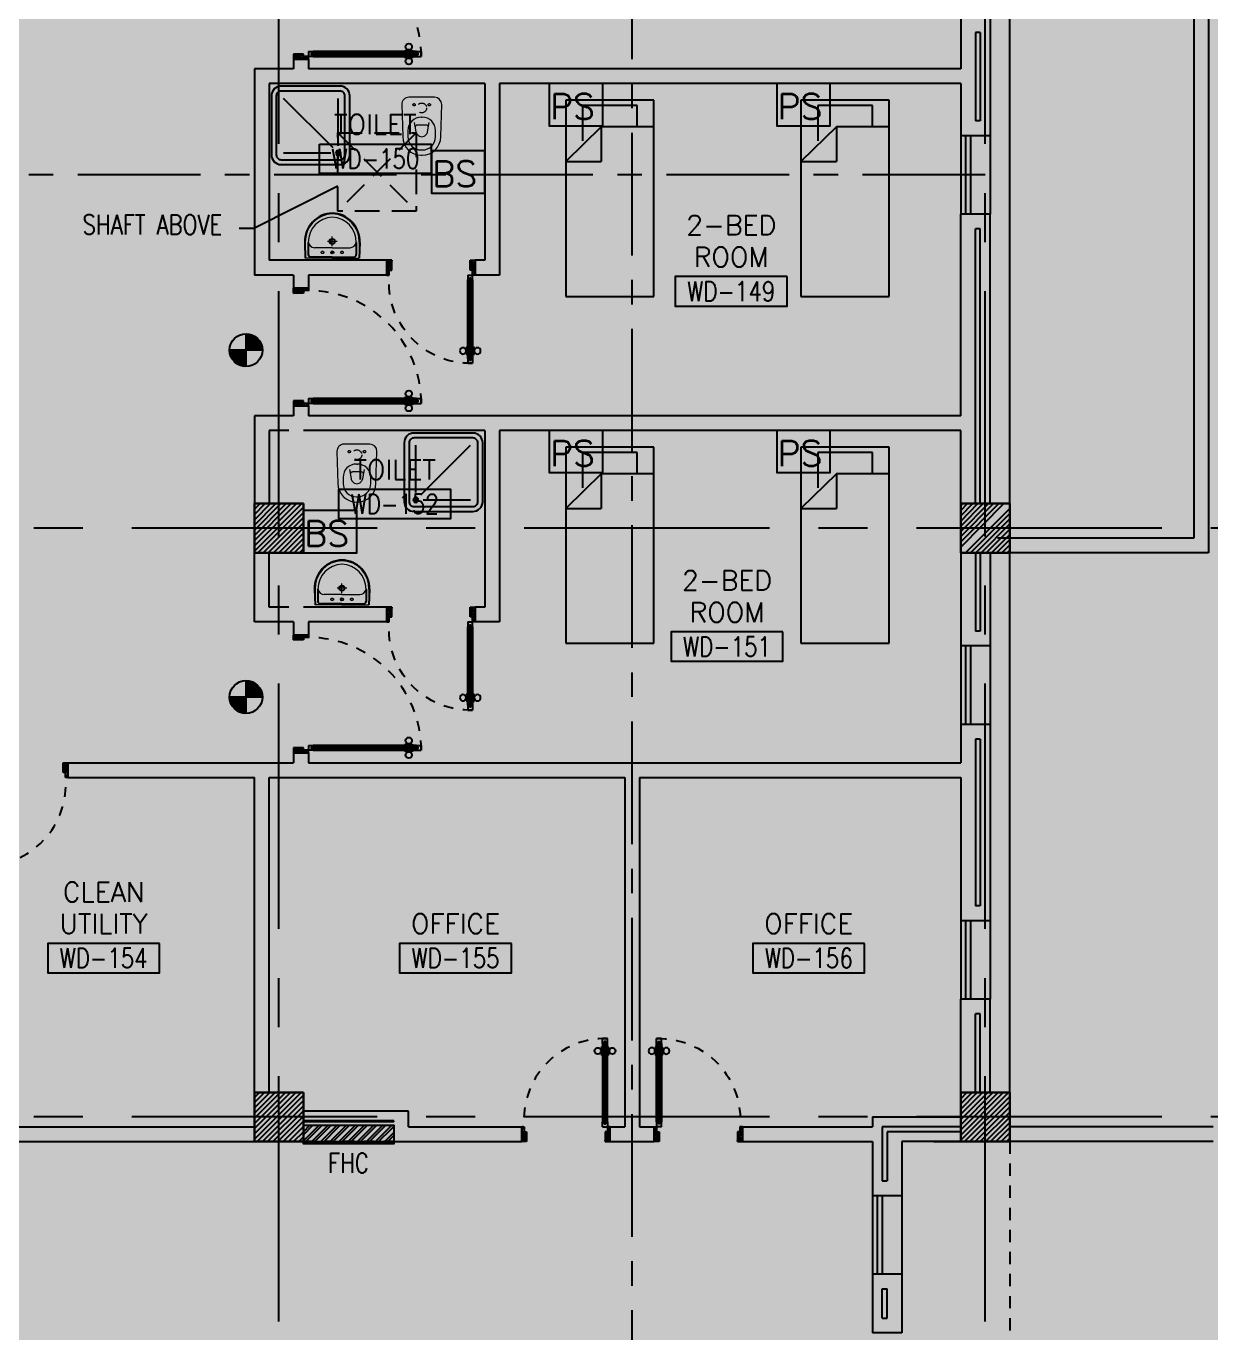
# Model space of a CAD drawing. Extents: x 88852.7 to 88945.7, y 39921.6 to 40001.1.
# Drawn here: x 88925.43 to 88937.51, y 39957.5 to 39970.82 of the extents above; entities that cross this region are included whole.
import ezdxf
from ezdxf.enums import TextEntityAlignment as Align

# ---------------------------------------------------------------- set-up
doc = ezdxf.new("R2010")
doc.units = 0
doc.header["$MEASUREMENT"] = 0
doc.header["$PDMODE"] = 34
for name, pattern in [('CENTER', [2, 1.25, -0.25, 0.25, -0.25]), ('CENTERX2', [4, 2.5, -0.5, 0.5, -0.5]), ('DASHED', [0.75, 0.5, -0.25]), ('HIDDEN', [0.375, 0.25, -0.125]), ('HIDDEN2', [0.1875, 0.125, -0.0625])]:
    doc.linetypes.add(name, pattern=pattern)
doc.layers.get('0').update_dxf_attribs({"color": 11, "linetype": 'CONTINUOUS'})
doc.layers.get('DEFPOINTS').update_dxf_attribs({"color": 11, "linetype": 'CONTINUOUS'})
for name, color, linetype in [('AX-DIM', 11, 'CONTINUOUS'), ('AXES', 11, 'CENTERX2'), ('AXES1', 11, 'CENTER'), ('COL', 11, 'CONTINUOUS'), ('DOOR', 11, 'CONTINUOUS'), ('E-SYSTEM', 4, 'CONTINUOUS'), ('FHC', 11, 'CONTINUOUS'), ('FIX', 11, 'CONTINUOUS'), ('FUR', 11, 'CONTINUOUS'), ('HAT', 11, 'CONTINUOUS'), ('INSUL', 11, 'CONTINUOUS'), ('PROJ-L', 11, 'CONTINUOUS'), ('RM-BOX', 11, 'CONTINUOUS'), ('RM-NAME', 11, 'CONTINUOUS'), ('RM-NO', 11, 'CONTINUOUS'), ('ROOF', 11, 'CONTINUOUS'), ('SHAFT', 11, 'CONTINUOUS'), ('STR', 11, 'CONTINUOUS'), ('WALL', 11, 'CONTINUOUS'), ('WIN', 11, 'CONTINUOUS')]:
    doc.layers.add(name, color=color, linetype=linetype)
doc.styles.add('ROMANS', font='ROMANS.shx', dxfattribs={"width": 0.6})
doc.styles.add('SIMPLEX', font='simplex.shx', dxfattribs={"width": 0.8})
doc.dimstyles.new('DIM-OUT', dxfattribs={"dimscale": 0, "dimtxt": 0.24, "dimasz": 0.08, "dimexe": 0.02, "dimexo": 0.02, "dimgap": 0.05, "dimtad": 1, "dimdec": 0, "dimlfac": 1000, "dimzin": 0, "dimdsep": 46, "dimtxsty": 'ROMANS', "dimblk1": 'ARCHTICK', "dimblk2": 'ARCHTICK', "dimsah": 1, "dimcen": 0.01, "dimdle": 0.08, "dimclrd": 7, "dimclre": 7, "dimclrt": 2, "dimadec": 0, "dimazin": 0, "dimtp": 2, "dimtm": 2, "dimtfac": 0.114286, "dimtdec": 0, "dimtix": 1, "dimtmove": 2, "dimatfit": 3, "dimldrblk": 'ARCHTICK', "dimfxl": 0, "dimtolj": 1, "dimtzin": 0, "dimarcsym": 0})
doc.dimstyles.new('DIM7', dxfattribs={"dimtxt": 0.24, "dimasz": 0.08, "dimexe": 0.07, "dimexo": 0.05, "dimgap": 0.07, "dimtad": 1, "dimzin": 0, "dimdsep": 46, "dimtxsty": 'SIMPLEX', "dimblk": 'ARCHTICK', "dimcen": 0.05, "dimdle": 0.05, "dimclrd": 4, "dimclre": 4, "dimclrt": 2, "dimadec": 0, "dimazin": 0, "dimtp": 2, "dimtm": 2, "dimtfac": 0.114286, "dimtix": 1, "dimtmove": 2, "dimatfit": 3, "dimldrblk": 'DOT', "dimfxl": 0, "dimtolj": 1, "dimtzin": 0, "dimarcsym": 0})

# ---------------------------------------------------------------- blocks, each defined once
blk = doc.blocks.new('_ARCHTICK')
at = {"color": 0, "linetype": 'ByBlock', "const_width": 0.15}
blk.add_lwpolyline([(-0.5, -0.5), (0.5, 0.5)], dxfattribs=at)
blk = doc.blocks.new('*D173')
at = {"layer": 'AX-DIM', "color": 7, "lineweight": -2}
blk.add_line((88935.38, 39999.728), (88940.765, 39999.728), dxfattribs=at)
at = {"layer": 'AX-DIM', "color": 11, "lineweight": -2}
for p, q in [((88935.46, 39999.048), (88935.46, 39999.748)), ((88940.685, 39963.57), (88940.685, 39999.748))]:
    blk.add_line(p, q, dxfattribs=at)
at = {"layer": 'DEFPOINTS', "color": 0}
for p in [(88940.685, 39999.728), (88935.46, 39999.028), (88940.685, 39963.55)]:
    blk.add_point(p, dxfattribs=at)
at = {"layer": 'AX-DIM', "color": 7, "lineweight": -2, "xscale": 0.08, "yscale": 0.08, "zscale": 0.08, "rotation": 180}
blk.add_blockref('_ARCHTICK', (88935.46, 39999.728), dxfattribs=at)
at = {"layer": 'AX-DIM', "color": 7, "lineweight": -2, "xscale": 0.08, "yscale": 0.08, "zscale": 0.08}
blk.add_blockref('_ARCHTICK', (88940.685, 39999.728), dxfattribs=at)
at = {"layer": 'AX-DIM', "color": 2, "insert": (88938.073, 39999.898), "char_height": 0.24, "attachment_point": 5, "style": 'ROMANS'}
blk.add_mtext('\\A1;5225', dxfattribs=at)
blk = doc.blocks.new('*D174')
at = {"layer": 'AX-DIM', "color": 7, "lineweight": -2}
for p, q in [((88935.48, 39987.55), (88944.33, 39987.55)), ((88944.31, 39987.63), (88944.31, 39928.15)), ((88935.48, 39928.23), (88944.33, 39928.23))]:
    blk.add_line(p, q, dxfattribs=at)
at = {"layer": 'DEFPOINTS', "color": 0}
for p in [(88935.46, 39987.55), (88935.46, 39928.23), (88944.31, 39928.23)]:
    blk.add_point(p, dxfattribs=at)
at = {"layer": 'AX-DIM', "color": 7, "lineweight": -2, "xscale": 0.08, "yscale": 0.08, "zscale": 0.08}
for p, rotation in [((88944.31, 39987.55), 90), ((88944.31, 39928.23), 270)]:
    blk.add_blockref('_ARCHTICK', p, dxfattribs=dict(at, rotation=rotation))
at = {"layer": 'AX-DIM', "color": 2, "insert": (88944.14, 39957.89), "char_height": 0.24, "attachment_point": 5, "rotation": 90, "style": 'ROMANS'}
blk.add_mtext('\\A1;59320', dxfattribs=at)
blk = doc.blocks.new('SHR1')
at = {"layer": 'FIX'}
for p, q in [((-196, 196), (-700, 700)), ((-143, 218), (-143, 700)), ((-218, 143), (-700, 143))]:
    blk.add_line(p, q, dxfattribs=at)
for points in [[(-825, 125), (-825, 725, -0.414214), (-725, 825), (-125, 825, -0.414214), (-25, 725), (-25, 125, -0.414214), (-125, 25), (-725, 25, -0.414214)], [(-775, 125), (-775, 725, -0.414214), (-725, 775), (-125, 775, -0.414214), (-75, 725), (-75, 125, -0.414214), (-125, 75), (-725, 75, -0.414214)]]:
    blk.add_lwpolyline(points, format="xyb", close=True, dxfattribs=at)
for radius in [25, 15]:
    blk.add_circle((-143, 143), radius, dxfattribs=at)
blk = doc.blocks.new('WC1')
at = {"layer": 'FIX', "lineweight": 20}
for p, q in [((-210, 204), (-538, 194)), ((-475, 141), (-538, 141)), ((-727, 5), (-727, -5)), ((-674, 5), (-674, -5)), ((-534, 24), (-540, 0)), ((-540, 0), (-534, -24)), ((-395, 76), (-490, 60)), ((-339, 5), (-339, -5)), ((-137, 0), (-137, 131)), ((-137, -131), (-137, 0)), ((-490, -60), (-395, -76)), ((-538, -141), (-475, -141)), ((-538, -194), (-210, -204)), ((-213, -204), (-210, -204))]:
    blk.add_line(p, q, dxfattribs=at)
at = {"layer": 'FIX', "linetype": 'Continuous', "lineweight": 20}
blk.add_line((-420, -47), (-420, 45), dxfattribs=at)
at = {"layer": 'FIX', "linetype": 'HIDDEN2', "lineweight": 20, "ltscale": 0.3}
blk.add_circle((-245, 0), 49.8, dxfattribs=at)
at = {"layer": 'FIX', "linetype": 'HIDDEN', "lineweight": 20, "ltscale": 0.05}
for centre in [(-213, 78), (-213, -77)]:
    blk.add_circle(centre, 11.6, dxfattribs=at)
at = {"layer": 'FIX', "lineweight": 20}
for centre, radius, start, end in [((-538, 5), 189, 90, 180), ((-538, 5), 136, 90, 180), ((-475, 5), 136, 360, 90), ((-210, 131), 73, 360, 90), ((-473, -7), 68.2, 128.9242, 152.8468), ((-464, -18), 82, 108.496, 128.9242), ((-538, -5), 189, 180, 270), ((-538, -5), 136, 180, 270), ((-473, 7), 68.2, 207.1532, 231.0758), ((-464, 18), 82, 231.0758, 251.504), ((-475, -5), 136, 270, 0), ((-210, -131), 73, 270, 0)]:
    blk.add_arc(centre, radius, start, end, dxfattribs=at)
at = {"layer": 'FIX', "linetype": 'Continuous', "lineweight": 20}
for centre, start, end in [((-443, 46), 357.6662, 91.6121), ((-442, -46), 268.3879, 2.3338)]:
    blk.add_arc(centre, 22.3, start, end, dxfattribs=at)
blk = doc.blocks.new('LAV1')
at = {"layer": 'FIX', "linetype": 'DASHED', "lineweight": 20, "ltscale": 0.05}
for p, q in [((0, 170), (0, 270)), ((0, 170), (0, 270)), ((50, 220), (-50, 220))]:
    blk.add_line(p, q, dxfattribs=at)
at = {"layer": 'FIX', "linetype": 'ByBlock', "ltscale": 0.3}
for p, q in [((-280, 210), (-275, 50)), ((-245, 210), (-245, 85)), ((245, 210), (245, 85)), ((280, 210), (275, 50)), ((0, 60), (-220, 60)), ((0, 60), (220, 60))]:
    blk.add_line(p, q, dxfattribs=at)
at = {"layer": 'FIX', "linetype": 'Continuous', "lineweight": 20}
for p, q in [((-275, 210), (-275, 50)), ((0, 155), (-181, 155)), ((0, 155), (181, 155)), ((275, 210), (275, 50)), ((0, 50), (-275, 50)), ((0, 50), (-252, 50)), ((0, 50), (275, 50)), ((0, 50), (252, 50))]:
    blk.add_line(p, q, dxfattribs=at)
at = {"layer": 'FIX', "lineweight": 20}
for p, q in [((16, 107), (-15, 107)), ((0, 92), (0, 123))]:
    blk.add_line(p, q, dxfattribs=at)
for centre, radius in [((0, 220), 29.5), ((0, 220), 22.5), ((0, 107), 15.5)]:
    blk.add_circle(centre, radius, dxfattribs=at)
at = {"layer": 'FIX', "linetype": 'HIDDEN', "lineweight": 20, "ltscale": 0.05}
for centre in [(-100, 107), (100, 107)]:
    blk.add_circle(centre, 12.4, dxfattribs=at)
at = {"layer": 'FIX', "linetype": 'ByBlock', "ltscale": 0.3}
for centre, radius, start, end in [((7, 220), 287, 91.3776, 182.0064), ((-7, 220), 287, 357.9936, 88.6224), ((-220, 85), 24.9, 179.7021, 269.9486), ((220, 85), 24.9, 270.0514, 0.2979)]:
    blk.add_arc(centre, radius, start, end, dxfattribs=at)
at = {"layer": 'FIX', "linetype": 'Continuous', "lineweight": 20}
for centre, radius, start, end in [((8, 217), 283, 91.6988, 181.351), ((8, 212), 253, 91.7328, 180.4884), ((-8, 217), 283, 358.649, 88.3012), ((-8, 212), 253, 359.5116, 88.2672), ((-179, 222), 66.9, 190.2006, 268.0786), ((179, 222), 66.9, 271.9214, 349.7994)]:
    blk.add_arc(centre, radius, start, end, dxfattribs=at)
blk = doc.blocks.new('DOOR90')
at = {"layer": 'DOOR', "linetype": 'ByBlock'}
for p, q in [((0, 0), (-150, 0)), ((-200, -25), (-1000, -25)), ((-200, -42), (-1000, -42)), ((-200, -58), (-1000, -58)), ((-1000, -75), (-200, -75))]:
    blk.add_line(p, q, dxfattribs=at)
at = {"layer": 'DOOR', "color": 0, "linetype": 'ByBlock'}
for p, q in [((-150, 0), (-150, -25)), ((-150, 0), (0, 0)), ((0, -50), (0, 0)), ((-1050, -25), (-1050, -75)), ((-1050, -75), (-1050, -25)), ((-1000, -25), (-1050, -25)), ((-1000, -75), (-1050, -75)), ((-1020, -42), (-1020, -58)), ((-1000, -42), (-1020, -42)), ((-1000, -58), (-1020, -58)), ((-1000, -25), (-1000, -42)), ((-1000, -58), (-1000, -75)), ((-968, -25), (-968, -18)), ((-878, -18), (-968, -18)), ((-968, -75), (-968, -82)), ((-878, -82), (-968, -82)), ((-955, -18), (-955, -9)), ((-955, -9), (-890, -9)), ((-955, -18), (-890, -18)), ((-955, -82), (-955, -91)), ((-955, -82), (-890, -82)), ((-955, -91), (-890, -91)), ((-890, -18), (-890, -9)), ((-890, -82), (-890, -91)), ((-878, -25), (-878, -18)), ((-878, -75), (-878, -82)), ((-200, -42), (-200, -25)), ((-200, -25), (-150, -25)), ((-180, -42), (-200, -42)), ((-200, -75), (-200, -58)), ((-200, -58), (-180, -58)), ((-150, -75), (-200, -75)), ((-180, -58), (-180, -42)), ((-150, -75), (-150, -25)), ((-150, -25), (-100, -25)), ((-100, -25), (-100, -50)), ((-100, -50), (0, -50)), ((-150, -900), (-150, -875)), ((-150, -875), (-100, -875)), ((0, -900), (-150, -900)), ((-150, -900), (0, -900)), ((-100, -850), (0, -850)), ((-100, -875), (-100, -850)), ((0, -850), (0, -900))]:
    blk.add_line(p, q, dxfattribs=at)
at = {"layer": 'DOOR', "color": 9, "linetype": 'ByBlock'}
for p, q in [((0, -50), (-114, 0)), ((0, -50), (-40, 0)), ((0, -50), (-100, -37)), ((0, -850), (-114, -900)), ((0, -850), (-100, -863)), ((0, -850), (-40, -900))]:
    blk.add_line(p, q, dxfattribs=at)
at = {"layer": 'DOOR', "color": 0, "linetype": 'ByBlock'}
for centre in [(-923, 24), (-923, -124)]:
    blk.add_circle(centre, 32.4, dxfattribs=at)
at = {"layer": 'DOOR', "color": 9, "linetype": 'ByBlock'}
for centre, radius, start, end in [((0, -50), 74.4, 137.7764, 180), ((0, -50), 54.4, 113.2074, 180), ((0, -50), 154, 161.1053, 166.2858), ((0, -50), 134, 158.1598, 169.28), ((0, -50), 114, 154.0838, 167.3774), ((0, -50), 94.4, 148.0182, 180), ((0, -50), 34.4, 90, 180), ((0, -50), 14.4, 90, 180), ((0, -850), 154, 193.7142, 198.8947), ((0, -850), 134, 190.72, 201.8402), ((0, -850), 94.4, 180, 211.9818), ((0, -850), 74.4, 180, 222.2236), ((0, -850), 54.4, 180, 246.7926), ((0, -850), 34.4, 180, 270), ((0, -850), 14.4, 180, 270)]:
    blk.add_arc(centre, radius, start, end, dxfattribs=at)
at = {"layer": 'DOOR', "linetype": 'HIDDEN', "ltscale": 0.5}
blk.add_arc((-222, -50), 828, 178.2701, 275.003, dxfattribs=at)
blk = doc.blocks.new('RM1')
at = {"layer": 'RM-BOX'}
blk.add_lwpolyline([(570, -200), (-570, -200), (-570, -500), (570, -500)], close=True, dxfattribs=at)
at = {"layer": 'RM-NAME', "style": 'ROMANS'}
for tag, p in [('ROOMNAME1', (0, 324)), ('ROOMNAME2', (0, 0))]:
    blk.add_attdef(tag, text='', height=200, dxfattribs=at).set_placement(p, align=Align.MIDDLE)
at = {"layer": 'RM-NO', "style": 'ROMANS', "width": 0.8}
blk.add_attdef('ROOMNO', text='', height=200, dxfattribs=at).set_placement((0, -350), align=Align.MIDDLE)
blk = doc.blocks.new('AH20A')
at = {"layer": 'FUR'}
for p, q in [((0, 0.5), (0, -0.5)), ((1, 0.5), (0, 0.5)), ((0.1358, 0.5), (0.1358, -0.0987)), ((1, -0.5), (1, 0.5)), ((0.1358, 0.3112), (0.0277, 0.3112)), ((0.0277, 0.3112), (0.0277, -0.3087)), ((0.1358, -0.0987), (0.3125, -0.5)), ((0.1358, -0.0987), (0.3125, -0.0987)), ((0.3125, -0.5), (0.3125, -0.0987)), ((0.0277, -0.3087), (0.2076, -0.3087)), ((0, -0.5), (1, -0.5))]:
    blk.add_line(p, q, dxfattribs=at)
blk = doc.blocks.new('*X100')
at = {"color": 0}
for p, q in [((253129, 155548), (253570, 155990)), ((253129, 155601), (253517, 155990)), ((253129, 155654), (253464, 155990)), ((253129, 155707), (253411, 155990)), ((253129, 155760), (253358, 155990)), ((253129, 155813), (253305, 155990)), ((253129, 155866), (253252, 155990)), ((253129, 155919), (253199, 155990)), ((253129, 155972), (253146, 155990)), ((253177, 155490), (253629, 155942)), ((253230, 155490), (253629, 155889)), ((253283, 155490), (253629, 155836)), ((253336, 155490), (253629, 155783)), ((253389, 155490), (253629, 155730)), ((253442, 155490), (253629, 155677)), ((253495, 155490), (253629, 155624)), ((253548, 155490), (253629, 155571)), ((253601, 155490), (253629, 155517))]:
    blk.add_line(p, q, dxfattribs=at)
blk = doc.blocks.new('COL50')
at = {"layer": 'COL'}
blk.add_lwpolyline([(-250, 250), (-250, -250), (250, -250), (250, 250)], close=True, dxfattribs=at)
blk = doc.blocks.new('*X102')
at = {"color": 0}
for p, q in [((253129, 149502), (253616, 149990)), ((253129, 149555), (253563, 149990)), ((253129, 149608), (253510, 149990)), ((253129, 149661), (253457, 149990)), ((253129, 149714), (253404, 149990)), ((253129, 149767), (253351, 149990)), ((253129, 149820), (253298, 149990)), ((253129, 149873), (253245, 149990)), ((253129, 149926), (253192, 149990)), ((253129, 149979), (253139, 149990)), ((253169, 149490), (253629, 149949)), ((253222, 149490), (253629, 149896)), ((253275, 149490), (253629, 149843)), ((253328, 149490), (253629, 149790)), ((253381, 149490), (253629, 149737)), ((253434, 149490), (253629, 149684)), ((253487, 149490), (253629, 149631)), ((253540, 149490), (253629, 149578)), ((253594, 149490), (253629, 149525))]:
    blk.add_line(p, q, dxfattribs=at)
blk = doc.blocks.new('DOOR100')
at = {"layer": 'DOOR', "color": 0, "linetype": 'ByBlock'}
for p, q in [((-92, 1206), (-92, 1141)), ((-83, 1206), (-92, 1206)), ((-83, 1129), (-83, 1219)), ((-76, 1219), (-83, 1219)), ((-83, 1206), (-83, 1141)), ((-76, 1251), (-76, 1301)), ((-76, 1301), (-26, 1301)), ((-26, 1301), (-76, 1301)), ((-59, 1251), (-76, 1251)), ((-59, 1251), (-59, 1271)), ((-43, 1271), (-59, 1271)), ((-43, 1251), (-43, 1271)), ((-26, 1251), (-43, 1251)), ((-26, 1251), (-26, 1301)), ((-26, 1219), (-19, 1219)), ((-19, 1129), (-19, 1219)), ((-19, 1206), (-19, 1141)), ((-19, 1206), (-10, 1206)), ((-10, 1206), (-10, 1141)), ((-83, 1141), (-92, 1141)), ((-76, 1129), (-83, 1129)), ((-26, 1129), (-19, 1129)), ((-19, 1141), (-10, 1141)), ((-1201, 0), (-1201, 150)), ((-1201, 150), (-1176, 150)), ((-1201, 150), (-1201, 0)), ((-1176, 150), (-1176, 100)), ((-76, 200), (-59, 200)), ((-76, 150), (-76, 200)), ((-76, 150), (-26, 150)), ((-59, 200), (-59, 180)), ((-59, 180), (-43, 180)), ((-43, 200), (-26, 200)), ((-43, 180), (-43, 200)), ((-26, 200), (-26, 150)), ((-1, 150), (-26, 150)), ((-26, 150), (-26, 100)), ((-1, 150), (-1, 0)), ((-1151, 0), (-1201, 0)), ((-1176, 100), (-1151, 100)), ((-1151, 100), (-1151, 0)), ((-51, 100), (-51, 0)), ((-26, 100), (-51, 100)), ((-51, 0), (-1, 0))]:
    blk.add_line(p, q, dxfattribs=at)
at = {"layer": 'DOOR', "linetype": 'ByBlock'}
for p, q in [((-76, 1251), (-76, 200)), ((-59, 200), (-59, 1251)), ((-43, 200), (-43, 1251)), ((-26, 200), (-26, 1251))]:
    blk.add_line(p, q, dxfattribs=at)
at = {"layer": 'DOOR', "color": 9, "linetype": 'ByBlock'}
for p, q in [((-1151, 0), (-1201, 114)), ((-1151, 0), (-1201, 40)), ((-1151, 0), (-1164, 100)), ((-51, 0), (-1, 114)), ((-51, 0), (-38, 100)), ((-51, 0), (-1, 40))]:
    blk.add_line(p, q, dxfattribs=at)
at = {"layer": 'DOOR', "color": 0, "linetype": 'ByBlock'}
for centre in [(-125, 1174), (22, 1174)]:
    blk.add_circle(centre, 32.4, dxfattribs=at)
at = {"layer": 'DOOR', "linetype": 'HIDDEN', "ltscale": 0.5}
blk.add_arc((-27, 152), 1149, 89.961, 180.0931, dxfattribs=at)
at = {"layer": 'DOOR', "color": 9, "linetype": 'ByBlock'}
for centre, radius, start, end in [((-1151, 0), 154, 103.7142, 108.8947), ((-51, 0), 154, 71.1053, 76.2858), ((-1151, 0), 134, 100.72, 111.8402), ((-1151, 0), 94.4, 90, 121.9818), ((-1151, 0), 74.4, 90, 132.2236), ((-1151, 0), 54.4, 90, 156.7926), ((-1151, 0), 34.4, 90, 180), ((-1151, 0), 14.4, 90, 180), ((-51, 0), 94.4, 58.0182, 90), ((-51, 0), 74.4, 47.7764, 90), ((-51, 0), 54.4, 23.2074, 90), ((-51, 0), 34.4, 0, 90), ((-51, 0), 14.4, 0, 90), ((-51, 0), 134, 68.1598, 79.28), ((-51, 0), 114, 64.0838, 77.3774)]:
    blk.add_arc(centre, radius, start, end, dxfattribs=at)
blk = doc.blocks.new('*X101')
at = {"color": 0}
for p, q in [((245929, 149515), (246404, 149990)), ((245929, 149568), (246351, 149990)), ((245929, 149621), (246298, 149990)), ((245929, 149674), (246245, 149990)), ((245929, 149727), (246192, 149990)), ((245929, 149780), (246139, 149990)), ((245929, 149833), (246086, 149990)), ((245929, 149886), (246033, 149990)), ((245929, 149939), (245979, 149990)), ((245957, 149490), (246429, 149962)), ((246010, 149490), (246429, 149908)), ((246063, 149490), (246429, 149855)), ((246116, 149490), (246429, 149802)), ((246169, 149490), (246429, 149749)), ((246222, 149490), (246429, 149696)), ((246275, 149490), (246429, 149643)), ((246328, 149490), (246429, 149590)), ((246381, 149490), (246429, 149537))]:
    blk.add_line(p, q, dxfattribs=at)
blk = doc.blocks.new('*X99')
at = {"color": 0}
for p, q in [((245929, 155507), (246411, 155990)), ((245929, 155560), (246358, 155990)), ((245929, 155613), (246305, 155990)), ((245929, 155666), (246252, 155990)), ((245929, 155719), (246199, 155990)), ((245929, 155772), (246146, 155990)), ((245929, 155825), (246093, 155990)), ((245929, 155879), (246040, 155990)), ((245929, 155932), (245987, 155990)), ((245964, 155490), (246429, 155954)), ((246017, 155490), (246429, 155901)), ((246070, 155490), (246429, 155848)), ((246123, 155490), (246429, 155795)), ((246176, 155490), (246429, 155742)), ((246229, 155490), (246429, 155689)), ((246282, 155490), (246429, 155636)), ((246335, 155490), (246429, 155583)), ((246388, 155490), (246429, 155530))]:
    blk.add_line(p, q, dxfattribs=at)

msp = doc.modelspace()

# ---------------------------------------------------------------- hatches: boundary and pattern name
at = {"layer": 'FHC', "linetype": 'ByBlock', "ltscale": 0.3}
h = msp.add_hatch(dxfattribs=at)
h.set_pattern_fill('ANSI32', color=11, scale=0.175, style=0)
h.set_pattern_definition([(45, (88696.064076, 39928.37356), (-0.046403883, 0.046403883), []), (45, (88696.09501, 39928.37356), (-0.046403883, 0.046403883), [])])
h.paths.add_polyline_path([(88929.1803, 39959.4246), (88929.1803, 39959.6146), (88928.2603, 39959.6146), (88928.2603, 39959.4246)])
h.paths.add_polyline_path([(88928.0476, 39959.0034), (88928.0476, 39959.4243), (88928.3101, 39959.4243), (88928.3101, 39959.0034)], flags=9)

# ---------------------------------------------------------------- linework, layer by layer
at = {"layer": 'AXES'}
for p, q in [((88928.0103, 39921.6153), (88928.0103, 40000.4279)), ((88935.2103, 39921.6153), (88935.2103, 40000.4279)), ((88945.0103, 39965.6996), (88876.9703, 39965.6996)), ((88945.0103, 39959.6996), (88876.9703, 39959.6996))]:
    msp.add_line(p, q, dxfattribs=at)
at = {"layer": 'AXES1'}
for p, q in [((88931.6103, 39928.4796), (88931.6103, 39987.2996)), ((88935.2103, 39969.2996), (88876.9703, 39969.2996))]:
    msp.add_line(p, q, dxfattribs=at)
at = {"layer": 'E-SYSTEM', "color": 4}
for p, q in [((88927.6745, 39967.6814), (88927.6745, 39967.347)), ((88927.6745, 39967.6692), (88927.6862, 39967.6809)), ((88927.6745, 39967.6515), (88927.702, 39967.6791)), ((88927.6745, 39967.6339), (88927.7166, 39967.676)), ((88927.6745, 39967.6162), (88927.7301, 39967.6718)), ((88927.6745, 39967.5985), (88927.7427, 39967.6668)), ((88927.6745, 39967.5808), (88927.7546, 39967.6609)), ((88927.6745, 39967.5631), (88927.7656, 39967.6543)), ((88927.6745, 39967.5455), (88927.776, 39967.647)), ((88927.6745, 39967.5278), (88927.7857, 39967.639)), ((88927.6785, 39967.5142), (88927.7947, 39967.6303)), ((88927.6962, 39967.5142), (88927.8031, 39967.621)), ((88927.7139, 39967.5142), (88927.8107, 39967.611)), ((88927.7316, 39967.5142), (88927.8177, 39967.6003)), ((88927.7493, 39967.5142), (88927.824, 39967.5889)), ((88927.7669, 39967.5142), (88927.8295, 39967.5767)), ((88927.7846, 39967.5142), (88927.8341, 39967.5637)), ((88927.8416, 39967.5142), (88927.5073, 39967.5142)), ((88927.5077, 39967.5025), (88927.5194, 39967.5142)), ((88927.5096, 39967.4866), (88927.5371, 39967.5142)), ((88927.5127, 39967.4721), (88927.5548, 39967.5142)), ((88927.5168, 39967.4585), (88927.5725, 39967.5142)), ((88927.5219, 39967.4459), (88927.5902, 39967.5142)), ((88927.5277, 39967.4341), (88927.6078, 39967.5142)), ((88927.5343, 39967.423), (88927.6255, 39967.5142)), ((88927.5417, 39967.4127), (88927.6432, 39967.5142)), ((88927.5497, 39967.403), (88927.6609, 39967.5142)), ((88927.5583, 39967.394), (88927.6745, 39967.5101)), ((88927.5676, 39967.3856), (88927.6745, 39967.4924)), ((88927.5776, 39967.3779), (88927.6745, 39967.4748)), ((88927.5883, 39967.3709), (88927.6745, 39967.4571)), ((88927.5997, 39967.3647), (88927.6745, 39967.4394)), ((88927.8023, 39967.5142), (88927.8378, 39967.5497)), ((88927.82, 39967.5142), (88927.8404, 39967.5346)), ((88927.8376, 39967.5142), (88927.8416, 39967.5181)), ((88927.6119, 39967.3592), (88927.6745, 39967.4217)), ((88927.6249, 39967.3545), (88927.6745, 39967.404)), ((88927.6389, 39967.3508), (88927.6745, 39967.3864)), ((88927.654, 39967.3483), (88927.6745, 39967.3687)), ((88927.6705, 39967.3471), (88927.6745, 39967.351)), ((88927.6745, 39964.1464), (88927.6745, 39963.812)), ((88927.6745, 39964.1342), (88927.6862, 39964.1459)), ((88927.6745, 39964.1165), (88927.702, 39964.1441)), ((88927.6745, 39964.0989), (88927.7166, 39964.141)), ((88927.6745, 39964.0812), (88927.7301, 39964.1368)), ((88927.6745, 39964.0635), (88927.7427, 39964.1318)), ((88927.6745, 39964.0458), (88927.7546, 39964.1259)), ((88927.6745, 39964.0281), (88927.7656, 39964.1193)), ((88927.6745, 39964.0105), (88927.776, 39964.112)), ((88927.6745, 39963.9928), (88927.7857, 39964.104)), ((88927.8416, 39963.9792), (88927.5073, 39963.9792)), ((88927.5077, 39963.9675), (88927.5194, 39963.9792)), ((88927.5096, 39963.9516), (88927.5371, 39963.9792)), ((88927.5127, 39963.9371), (88927.5548, 39963.9792)), ((88927.5168, 39963.9235), (88927.5725, 39963.9792)), ((88927.5219, 39963.9109), (88927.5902, 39963.9792)), ((88927.5277, 39963.8991), (88927.6078, 39963.9792)), ((88927.5343, 39963.888), (88927.6255, 39963.9792)), ((88927.5417, 39963.8777), (88927.6432, 39963.9792)), ((88927.5497, 39963.868), (88927.6609, 39963.9792)), ((88927.5583, 39963.859), (88927.6745, 39963.9751)), ((88927.6785, 39963.9792), (88927.7947, 39964.0953)), ((88927.6962, 39963.9792), (88927.8031, 39964.086)), ((88927.7139, 39963.9792), (88927.8107, 39964.076)), ((88927.7316, 39963.9792), (88927.8177, 39964.0653)), ((88927.7493, 39963.9792), (88927.824, 39964.0539)), ((88927.7669, 39963.9792), (88927.8295, 39964.0417)), ((88927.7846, 39963.9792), (88927.8341, 39964.0287)), ((88927.8023, 39963.9792), (88927.8378, 39964.0147)), ((88927.82, 39963.9792), (88927.8404, 39963.9996)), ((88927.8376, 39963.9792), (88927.8416, 39963.9831)), ((88927.5676, 39963.8506), (88927.6745, 39963.9574)), ((88927.5776, 39963.8429), (88927.6745, 39963.9398)), ((88927.5883, 39963.8359), (88927.6745, 39963.9221)), ((88927.5997, 39963.8297), (88927.6745, 39963.9044)), ((88927.6119, 39963.8242), (88927.6745, 39963.8867)), ((88927.6249, 39963.8195), (88927.6745, 39963.869)), ((88927.6389, 39963.8158), (88927.6745, 39963.8514)), ((88927.654, 39963.8133), (88927.6745, 39963.8337)), ((88927.6705, 39963.8121), (88927.6745, 39963.816))]:
    msp.add_line(p, q, dxfattribs=at)
for points in [[(88930.7666, 39970.2296), (88930.7666, 39969.8009), (88931.3118, 39969.8009), (88931.3118, 39970.2296)], [(88933.0855, 39970.2296), (88933.0855, 39969.8009), (88933.6307, 39969.8009), (88933.6307, 39970.2296)], [(88929.565, 39969.5439), (88929.565, 39969.1153), (88930.1103, 39969.1153), (88930.1103, 39969.5439)], [(88930.7666, 39966.6946), (88930.7666, 39966.2659), (88931.3118, 39966.2659), (88931.3118, 39966.6946)], [(88933.0855, 39966.6946), (88933.0855, 39966.2659), (88933.6307, 39966.2659), (88933.6307, 39966.6946)], [(88928.2603, 39965.8782), (88928.2603, 39965.4496), (88928.8055, 39965.4496), (88928.8055, 39965.8782)]]:
    msp.add_lwpolyline(points, close=True, dxfattribs=at)
for centre in [(88927.6745, 39967.5142), (88927.6745, 39963.9792)]:
    msp.add_circle(centre, 0.1672, dxfattribs=at)
at = {"layer": 'FHC', "color": 250, "linetype": 'HIDDEN', "ltscale": 0.25}
msp.add_line((88929.1803, 39959.4496), (88928.2603, 39959.4496), dxfattribs=at)
at = {"layer": 'FHC', "linetype": 'ByBlock', "ltscale": 0.3}
msp.add_lwpolyline([(88928.2603, 39959.6146), (88929.1803, 39959.6146), (88929.1803, 39959.4246), (88928.2603, 39959.4246)], close=True, dxfattribs=at)
at = {"layer": 'INSUL'}
for p, q in [((88935.1603, 39970.7496), (88935.1103, 39970.7496)), ((88935.1103, 39970.7496), (88935.1103, 39969.8496)), ((88935.1603, 39970.7496), (88935.1603, 39969.8496)), ((88935.1603, 39969.8496), (88935.1103, 39969.8496)), ((88935.1603, 39968.7496), (88935.1103, 39968.7496)), ((88935.1103, 39965.9496), (88935.1103, 39968.7496)), ((88935.1603, 39965.9496), (88935.1603, 39968.7496)), ((88935.1103, 39965.4496), (88935.1103, 39964.6496)), ((88935.1603, 39965.4496), (88935.1603, 39964.6496)), ((88935.1603, 39964.6496), (88935.1103, 39964.6496)), ((88935.1603, 39963.5496), (88935.1103, 39963.5496)), ((88935.1103, 39963.5496), (88935.1103, 39961.8496)), ((88935.1603, 39963.5496), (88935.1603, 39961.8496)), ((88935.1603, 39961.8496), (88935.1103, 39961.8496)), ((88935.1603, 39960.7496), (88935.1103, 39960.7496)), ((88935.1103, 39959.9496), (88935.1103, 39960.7496)), ((88935.1603, 39959.9496), (88935.1603, 39960.7496)), ((88934.1603, 39959.5996), (88934.1603, 39959.0496)), ((88934.9603, 39959.5996), (88934.1603, 39959.5996)), ((88934.2103, 39959.5496), (88934.2103, 39959.0496)), ((88934.9603, 39959.5496), (88934.2103, 39959.5496)), ((88934.1603, 39959.0496), (88934.2103, 39959.0496)), ((88934.1603, 39957.9496), (88934.2103, 39957.9496)), ((88934.1603, 39957.6495), (88934.1603, 39957.9496)), ((88934.2103, 39957.6495), (88934.2103, 39957.9496)), ((88934.1603, 39957.6495), (88934.2103, 39957.6495))]:
    msp.add_line(p, q, dxfattribs=at)
at = {"layer": 'PROJ-L', "linetype": 'Continuous'}
for p, q in [((88937.486, 39973.1496), (88937.486, 39965.4496)), ((88937.336, 39972.9996), (88937.336, 39965.5996)), ((88937.336, 39965.5996), (88935.336, 39965.5996)), ((88937.486, 39965.4496), (88935.336, 39965.4496))]:
    msp.add_line(p, q, dxfattribs=at)
at = {"layer": 'PROJ-L'}
for p, q in [((88935.4603, 39965.9496), (88935.4603, 39972.6496)), ((88935.4603, 39959.9496), (88935.4603, 39965.4496))]:
    msp.add_line(p, q, dxfattribs=at)
at = {"layer": 'ROOF'}
for p, q in [((88937.5353, 39959.5996), (88935.4603, 39959.5996)), ((88937.5353, 39959.4496), (88935.4603, 39959.4496))]:
    msp.add_line(p, q, dxfattribs=at)
at = {"layer": 'SHAFT', "linetype": 'HIDDEN'}
for p, q in [((88928.6103, 39969.7296), (88929.4103, 39968.9296)), ((88929.4103, 39969.7296), (88928.6103, 39968.9296))]:
    msp.add_line(p, q, dxfattribs=at)
msp.add_lwpolyline([(88928.6103, 39969.7296), (88929.4103, 39969.7296), (88929.4103, 39968.9296), (88928.6103, 39968.9296)], close=True, dxfattribs=at)
at = {"layer": 'STR', "linetype": 'HIDDEN2'}
msp.add_line((88935.4603, 39959.4496), (88935.4603, 39956.3996), dxfattribs=at)
at = {"layer": 'WALL'}
for p, q in [((88934.9603, 39970.8996), (88934.9603, 39970.3796)), ((88935.2603, 39970.8996), (88935.2603, 39969.6996)), ((88928.1603, 39970.3796), (88927.7603, 39970.3796)), ((88934.9603, 39970.3796), (88928.3103, 39970.3796)), ((88930.1103, 39970.2296), (88927.9103, 39970.2296)), ((88934.9603, 39970.2296), (88930.2603, 39970.2296)), ((88934.9603, 39970.2296), (88934.9603, 39969.6996)), ((88935.2603, 39969.6996), (88934.9603, 39969.6996)), ((88935.2603, 39968.8996), (88934.9603, 39968.8996)), ((88934.9603, 39966.8446), (88934.9603, 39968.8996)), ((88935.2603, 39965.9496), (88935.2603, 39968.8996)), ((88929.1103, 39968.4296), (88927.9103, 39968.4296)), ((88930.1103, 39968.4296), (88930.0103, 39968.4296)), ((88928.1603, 39968.2796), (88927.7603, 39968.2796)), ((88929.1103, 39968.2796), (88928.3103, 39968.2796)), ((88930.2603, 39968.2796), (88930.0103, 39968.2796)), ((88928.1603, 39966.8446), (88927.7603, 39966.8446)), ((88934.9603, 39966.8446), (88928.3103, 39966.8446)), ((88928.1103, 39966.6946), (88927.9103, 39966.6946)), ((88930.1103, 39966.6946), (88928.2603, 39966.6946)), ((88934.9603, 39966.6946), (88930.2603, 39966.6946)), ((88934.9603, 39965.9496), (88934.9603, 39966.6946)), ((88927.7603, 39964.7446), (88927.7603, 39965.4496)), ((88927.9103, 39964.8946), (88927.9103, 39965.4496)), ((88934.9603, 39965.4496), (88934.9603, 39964.4996)), ((88935.2603, 39965.4496), (88935.2603, 39964.4996)), ((88928.1103, 39964.8946), (88927.9103, 39964.8946)), ((88929.1103, 39964.8946), (88928.2603, 39964.8946)), ((88930.1103, 39964.8946), (88930.0103, 39964.8946)), ((88928.1603, 39964.7446), (88927.7603, 39964.7446)), ((88929.1103, 39964.7446), (88928.3103, 39964.7446)), ((88930.2603, 39964.7446), (88930.0103, 39964.7446)), ((88935.2603, 39964.4996), (88934.9603, 39964.4996)), ((88934.9603, 39963.6996), (88934.9603, 39963.3096)), ((88935.2603, 39963.6996), (88934.9603, 39963.6996)), ((88935.2603, 39963.6996), (88935.2603, 39961.6996)), ((88925.8593, 39963.1596), (88925.8593, 39963.3096)), ((88925.8593, 39963.3096), (88928.1603, 39963.3096)), ((88928.3103, 39963.3096), (88934.9603, 39963.3096)), ((88925.8593, 39963.1596), (88927.7603, 39963.1596)), ((88927.7603, 39959.9496), (88927.7603, 39963.1596)), ((88927.9103, 39959.9496), (88927.9103, 39963.1596)), ((88927.9103, 39963.1596), (88931.5353, 39963.1596)), ((88931.5353, 39963.1596), (88931.5353, 39959.5996)), ((88931.6853, 39963.1596), (88934.9603, 39963.1596)), ((88931.6853, 39963.1596), (88931.6853, 39959.5996)), ((88932.7353, 39963.1596), (88934.0603, 39963.1596)), ((88934.9603, 39963.1596), (88934.9603, 39961.6996)), ((88935.2603, 39961.6996), (88934.9603, 39961.6996)), ((88935.2603, 39960.8996), (88934.9603, 39960.8996)), ((88934.9603, 39959.9496), (88934.9603, 39960.8996)), ((88935.2603, 39959.9496), (88935.2603, 39960.8996)), ((88929.3303, 39959.7596), (88928.2603, 39959.7596)), ((88929.3303, 39959.5996), (88929.3303, 39959.7596)), ((88924.4593, 39959.5996), (88927.7603, 39959.5996)), ((88928.2603, 39959.6496), (88928.2603, 39959.6596)), ((88929.1803, 39959.6596), (88928.2603, 39959.6596)), ((88929.1803, 39959.6496), (88928.2603, 39959.6496)), ((88928.2603, 39959.6146), (88929.1803, 39959.6146)), ((88928.2603, 39959.4486), (88928.2603, 39959.6136)), ((88929.1803, 39959.6496), (88929.1803, 39959.6596)), ((88929.1803, 39959.6146), (88929.1803, 39959.4472)), ((88929.3303, 39959.5996), (88930.4853, 39959.5996)), ((88930.4853, 39959.5996), (88930.4853, 39959.4496)), ((88931.3853, 39959.5996), (88931.5353, 39959.5996)), ((88931.3853, 39959.5996), (88931.3853, 39959.4496)), ((88931.6853, 39959.5996), (88931.8353, 39959.5996)), ((88931.8353, 39959.5996), (88931.8353, 39959.4496)), ((88932.7353, 39959.5996), (88932.7353, 39959.4496)), ((88932.7353, 39959.5996), (88934.0603, 39959.5996)), ((88934.0603, 39959.6996), (88934.0603, 39959.5996)), ((88934.0603, 39959.6996), (88934.9603, 39959.6996)), ((88921.0603, 39959.4496), (88927.7603, 39959.4496)), ((88928.2603, 39959.4496), (88930.4853, 39959.4496)), ((88931.3853, 39959.4496), (88931.8353, 39959.4496)), ((88932.7353, 39959.4496), (88934.0603, 39959.4496)), ((88934.0603, 39959.4496), (88934.0603, 39958.8996)), ((88934.9603, 39959.4496), (88934.3603, 39959.4496)), ((88934.3603, 39959.4496), (88934.3603, 39958.8996)), ((88934.6853, 39959.4496), (88934.9603, 39959.4496)), ((88934.0603, 39958.8996), (88934.3603, 39958.8996)), ((88934.0603, 39958.0996), (88934.0603, 39957.4995)), ((88934.0603, 39958.0996), (88934.3603, 39958.0996)), ((88934.3603, 39958.0996), (88934.3603, 39957.4995)), ((88934.3603, 39957.4995), (88934.0603, 39957.4995))]:
    msp.add_line(p, q, dxfattribs=at)
at = {"layer": 'WALL', "linetype": 'ByBlock'}
for p, q in [((88927.7603, 39970.3796), (88927.7603, 39968.2796)), ((88928.1603, 39970.4801), (88928.1603, 39970.3796)), ((88928.1603, 39970.4801), (88928.3103, 39970.4801)), ((88928.3103, 39970.4801), (88928.3103, 39970.3796)), ((88927.9103, 39970.2296), (88927.9103, 39968.4296)), ((88930.1103, 39970.2296), (88930.1103, 39968.4296)), ((88930.2603, 39970.2296), (88930.2603, 39968.2796)), ((88929.1103, 39968.4296), (88929.1103, 39968.2796)), ((88930.0103, 39968.4296), (88930.0103, 39968.2796)), ((88928.1603, 39968.2796), (88928.1603, 39968.1451)), ((88928.3103, 39968.2796), (88928.3103, 39968.1451)), ((88928.1603, 39968.1451), (88928.3103, 39968.1451)), ((88928.1603, 39966.9451), (88928.1603, 39966.8446)), ((88928.1603, 39966.9451), (88928.3103, 39966.9451)), ((88928.3103, 39966.9451), (88928.3103, 39966.8446)), ((88927.7603, 39966.8446), (88927.7603, 39965.9496)), ((88927.9103, 39966.6946), (88927.9103, 39965.9496)), ((88930.1103, 39966.6946), (88930.1103, 39964.8946)), ((88930.2603, 39966.6946), (88930.2603, 39964.7446)), ((88929.1103, 39964.8946), (88929.1103, 39964.7446)), ((88930.0103, 39964.8946), (88930.0103, 39964.7446)), ((88928.1603, 39964.7446), (88928.1603, 39964.6101)), ((88928.3103, 39964.7446), (88928.3103, 39964.6101)), ((88928.1603, 39964.6101), (88928.3103, 39964.6101)), ((88928.1603, 39963.4101), (88928.1603, 39963.3096)), ((88928.1603, 39963.4101), (88928.3103, 39963.4101)), ((88928.3103, 39963.4101), (88928.3103, 39963.3096))]:
    msp.add_line(p, q, dxfattribs=at)
at = {"layer": 'WALL', "linetype": 'ByBlock', "ltscale": 0.3}
for points in [[(88928.2603, 39965.9496), (88927.7603, 39965.9496), (88927.7603, 39965.4496), (88928.2603, 39965.4496)], [(88935.4603, 39965.9496), (88934.9603, 39965.9496), (88934.9603, 39965.4496), (88935.4603, 39965.4496)], [(88928.2603, 39959.9496), (88927.7603, 39959.9496), (88927.7603, 39959.4496), (88928.2603, 39959.4496)], [(88935.4603, 39959.9496), (88934.9603, 39959.9496), (88934.9603, 39959.4496), (88935.4603, 39959.4496)]]:
    msp.add_lwpolyline(points, close=True, dxfattribs=at)
at = {"layer": 'WIN'}
for p, q in [((88934.9603, 39969.6996), (88934.9603, 39968.8996)), ((88935.0103, 39969.6996), (88935.0103, 39968.8996)), ((88935.0603, 39969.6996), (88935.0603, 39968.8996)), ((88935.2603, 39969.6996), (88935.2603, 39968.8996)), ((88934.9603, 39964.4996), (88934.9603, 39963.6996)), ((88935.0103, 39964.4996), (88935.0103, 39963.6996)), ((88935.0603, 39964.4996), (88935.0603, 39963.6996)), ((88935.2603, 39964.4996), (88935.2603, 39963.6996)), ((88934.9603, 39961.6996), (88934.9603, 39960.8996)), ((88935.0103, 39961.6996), (88935.0103, 39960.8996)), ((88935.0603, 39961.6996), (88935.0603, 39960.8996)), ((88935.2603, 39961.6996), (88935.2603, 39960.8996)), ((88934.0603, 39958.8996), (88934.0603, 39958.0996)), ((88934.1103, 39958.8996), (88934.1103, 39958.0996)), ((88934.1603, 39958.8996), (88934.1603, 39958.0996)), ((88934.3603, 39958.8996), (88934.3603, 39958.0996))]:
    msp.add_line(p, q, dxfattribs=at)

# ---------------------------------------------------------------- block references
at = {"layer": 'COL', "xscale": -0.001, "yscale": 0.001, "zscale": 0.001}
for p in [(88928.0103, 39965.6996), (88935.2103, 39965.6996), (88928.0103, 39959.6996), (88935.2103, 39959.6996)]:
    msp.add_blockref('COL50', p, dxfattribs=at)
at = {"layer": 'DOOR', "color": 0, "linetype": 'ByBlock', "yscale": 0.001, "zscale": 0.001}
for name, p, xscale, rotation in [('DOOR100', (88928.1603, 39970.4801), 0.001, 270), ('DOOR90', (88930.0103, 39968.4296), -0.001, 270), ('DOOR100', (88928.1603, 39966.9451), 0.001, 270), ('DOOR90', (88930.0103, 39964.8946), -0.001, 270), ('DOOR100', (88928.1603, 39963.4101), 0.001, 270), ('DOOR90', (88924.9593, 39963.3096), 0.001, 90), ('DOOR90', (88931.3853, 39959.4496), 0.001, 270), ('DOOR90', (88931.8353, 39959.4496), -0.001, 90)]:
    msp.add_blockref(name, p, dxfattribs=dict(at, xscale=xscale, rotation=rotation))
at = {"layer": 'FIX'}
for name, p, xscale, yscale, zscale, rotation in [('SHR1', (88928.7583, 39969.3796), -0.000999999996565748, 0.000999999996565748, 0.001, 90), ('WC1', (88929.4663, 39970.2276), 0.000999999996565748, 0.000999999996565748, 0.001, 90), ('AH20A', (88931.3834, 39970.0613), 2, 0.9, 2, 270), ('AH20A', (88933.7822, 39970.0613), 2, 0.9, 2, 270), ('WC1', (88928.8053, 39966.6926), 0.000999999996565748, 0.000999999996565748, 0.001, 90), ('AH20A', (88931.3834, 39966.5263), 2, 0.9, 2, 270), ('AH20A', (88933.7822, 39966.5263), 2, 0.9, 2, 270)]:
    msp.add_blockref(name, p, dxfattribs=dict(at, xscale=xscale, yscale=yscale, zscale=zscale, rotation=rotation))
at = {"layer": 'FIX', "yscale": 0.000999999996565748, "zscale": 0.001}
for name, p, xscale in [('LAV1', (88928.5543, 39968.4026), 0.001000000003841706), ('SHR1', (88929.2623, 39965.8446), -0.001000000003841706), ('LAV1', (88928.6533, 39964.8676), 0.001000000003841706)]:
    msp.add_blockref(name, p, dxfattribs=dict(at, xscale=xscale))
at = {"layer": 'HAT', "xscale": 0.001, "yscale": 0.001, "zscale": 0.001}
for name in ['*X99', '*X100', '*X101', '*X102']:
    msp.add_blockref(name, (88681.8317, 39809.9598), dxfattribs=at)
at = {"layer": 'RM-NAME'}
ref = msp.add_blockref('RM1', (88928.9933, 39969.8142), dxfattribs=dict(at, xscale=-0.001, yscale=0.001, zscale=0.001))
ref.add_attrib('ROOMNO', 'WD-150', dxfattribs={"layer": 'RM-NO', "height": 0.2, "style": 'ROMANS', "width": 0.8}).set_placement((88928.9933, 39969.4642), align=Align.MIDDLE)
ref.add_attrib('ROOMNAME2', 'TOILET', dxfattribs={"height": 0.2, "style": 'ROMANS'}).set_placement((88928.9933, 39969.8142), align=Align.MIDDLE)
at = {"layer": 'RM-NAME', "xscale": 0.001, "yscale": 0.001, "zscale": 0.001}
for p, values in [((88932.621, 39968.4636), {'ROOMNO': 'WD-149', 'ROOMNAME2': 'ROOM', 'ROOMNAME1': '2-BED'}), ((88932.5776, 39964.8431), {'ROOMNO': 'WD-151', 'ROOMNAME2': 'ROOM', 'ROOMNAME1': '2-BED'}), ((88926.2232, 39961.6687), {'ROOMNO': 'WD-154', 'ROOMNAME2': 'UTILITY', 'ROOMNAME1': 'CLEAN'}), ((88929.8107, 39961.6687), {'ROOMNO': 'WD-155', 'ROOMNAME2': 'OFFICE'}), ((88933.4113, 39961.6687), {'ROOMNO': 'WD-156', 'ROOMNAME2': 'OFFICE'})]:
    msp.add_blockref('RM1', p, dxfattribs=at).add_auto_attribs(values)
at = {"layer": 'RM-NAME'}
ref = msp.add_blockref('RM1', (88929.1905, 39966.2962), dxfattribs=dict(at, xscale=-0.001, yscale=0.001, zscale=0.001))
ref.add_attrib('ROOMNO', 'WD-152', dxfattribs={"layer": 'RM-NO', "height": 0.2, "style": 'ROMANS', "width": 0.8}).set_placement((88929.1905, 39965.9462), align=Align.MIDDLE)
ref.add_attrib('ROOMNAME2', 'TOILET', dxfattribs={"height": 0.2, "style": 'ROMANS'}).set_placement((88929.1905, 39966.2962), align=Align.MIDDLE)

# ---------------------------------------------------------------- texts
at = {"layer": 'E-SYSTEM', "color": 4, "style": 'ROMANS'}
for s, p in [('PS', (88930.7739, 39969.8663)), ('PS', (88933.0928, 39969.8663)), ('BS', (88929.5723, 39969.1806)), ('PS', (88930.7739, 39966.3313)), ('PS', (88933.0928, 39966.3313)), ('BS', (88928.2675, 39965.5149))]:
    msp.add_text(s, height=0.26, dxfattribs=at).set_placement(p)
at = {"layer": 'FHC', "style": 'ROMANS', "width": 0.8}
msp.add_text('FHC', height=0.2, dxfattribs=at).set_placement((88928.5103, 39959.1305))
at = {"layer": 'SHAFT', "color": 4, "style": 'ROMANS', "width": 0.8}
msp.add_text('SHAFT ABOVE', height=0.2, dxfattribs=at).set_placement((88926.7199, 39968.7929), align=Align.MIDDLE)

# ---------------------------------------------------------------- dimensions: what is measured, and where the dimension line sits
at = {"layer": 'AX-DIM'}
dim = msp.add_linear_dim(base=(88940.6853, 39999.7279), p1=(88935.4603, 39999.0279), p2=(88940.6853, 39963.5496), dimstyle='DIM-OUT', override={"dimscale": 1, "dimclre": 11}, dxfattribs=at)
dim.commit()
dim.dimension.update_dxf_attribs({"geometry": '*D173', "text_midpoint": (88938.0728, 39999.8979)})
dim = msp.add_linear_dim(base=(88944.3103, 39928.2296), p1=(88935.4603, 39987.5496), p2=(88935.4603, 39928.2296), angle=270, dimstyle='DIM-OUT', override={"dimscale": 1}, dxfattribs=at)
dim.commit()
dim.dimension.update_dxf_attribs({"geometry": '*D174', "text_midpoint": (88944.1403, 39957.8896)})

# ---------------------------------------------------------------- leaders
at = {"layer": 'SHAFT', "color": 6, "linetype": 'ByBlock', "ltscale": 0.3}
msp.add_leader([(88928.6103, 39969.1859), (88927.7541, 39968.7541), (88927.6064, 39968.7541)], dimstyle='DIM7', override={"dimasz": 200, "dimgap": 70, "dimtad": 0}, dxfattribs=at)

doc.saveas('drawing.dxf')
